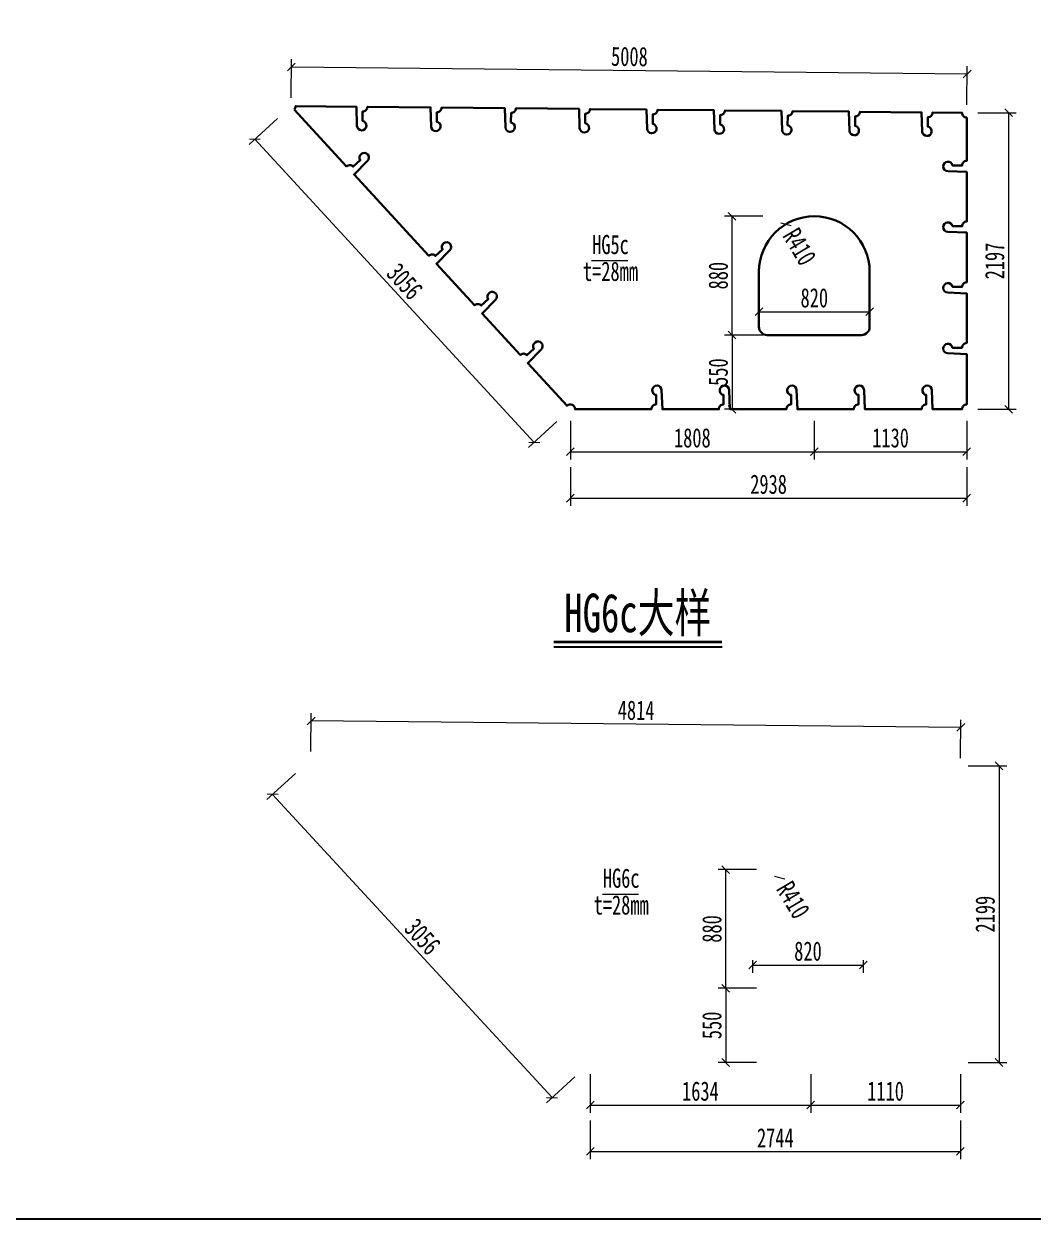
# Model space of a CAD drawing. Header units: millimetres. Extents: x -89049 to 410567, y -307459 to -100425.
# Drawn here: x 345002 to 352480, y -127671 to -118811 of the extents above; entities that cross this region are included whole.
import ezdxf
from ezdxf.enums import TextEntityAlignment as Align

# ---------------------------------------------------------------- set-up
doc = ezdxf.new("R2010")
doc.units = ezdxf.units.MM
doc.layers.get('Defpoints').update_dxf_attribs({"color": 8})
for name, color, linetype, lineweight in [('文字', 7, 'Continuous', 15), ('标注线及字体', 2, 'Continuous', 15), ('桥 构造粗实', 1, 'Continuous', 30), ('细实线', 4, 'Continuous', 15)]:
    doc.layers.add(name, color=color, linetype=linetype, lineweight=lineweight)
doc.styles.add('111', font='', dxfattribs={"width": 0.7})
doc.styles.add('BM_Dim', font='', dxfattribs={"width": 0.85})
doc.styles.get('111').set_extended_font_data('仿宋_GB2312')
doc.styles.get('BM_Dim').set_extended_font_data('仿宋_GB2312')
doc.dimstyles.new('200', dxfattribs={"dimscale": 0, "dimtxt": 2.5, "dimasz": 1, "dimexe": 1, "dimexo": 1, "dimgap": 0.6, "dimtad": 1, "dimdec": 0, "dimdsep": 46, "dimtxsty": '111', "dimblk": 'OBLIQUE', "dimcen": 0, "dimclrd": 4, "dimclre": 4, "dimclrt": 4, "dimadec": 1, "dimazin": 2, "dimtfac": 1, "dimtdec": 0, "dimtix": 1, "dimtmove": 2, "dimatfit": 3, "dimfxl": 4, "dimfxlon": 1, "dimtolj": 1, "dimlwd": -1, "dimlwe": -1, "dimarcsym": 0})

# ---------------------------------------------------------------- blocks, each defined once
blk = doc.blocks.new('_Oblique')
at = {"color": 0, "linetype": 'ByBlock', "lineweight": -2}
blk.add_line((-0.5, -0.5), (0.5, 0.5), dxfattribs=at)
blk = doc.blocks.new('*D1132')
at = {"layer": 'Defpoints', "color": 0, "transparency": 16777216}
for p in [(351991.9, -119181.5), (346981, -119420), (351988.9, -119471.7)]:
    blk.add_point(p, dxfattribs=at)
at = {"layer": '细实线', "color": 4, "transparency": 16777216}
for p, q in [((346981.6, -119358.2), (346984.6, -119072.5)), ((346984, -119129.7), (351991.9, -119181.5)), ((351989.6, -119410), (351992.5, -119124.3))]:
    blk.add_line(p, q, dxfattribs=at)
at = {"layer": '细实线', "color": 4, "transparency": 16777216, "xscale": 57.14285714285715, "yscale": 57.14285714285715, "zscale": 57.14285714285715}
for p, rotation in [((346984, -119129.7), 179.4077267657746), ((351991.9, -119181.5), 359.4077267657746)]:
    blk.add_blockref('_Oblique', p, dxfattribs=dict(at, rotation=rotation))
at = {"layer": '细实线', "color": 4, "transparency": 16777216, "insert": (349489, -119053.3), "char_height": 142.86, "attachment_point": 5, "rotation": 359.40773, "style": '111'}
blk.add_mtext('\\A1;5008', dxfattribs=at)
blk = doc.blocks.new('*D1133')
at = {"layer": 'Defpoints', "color": 0, "transparency": 16777216}
for p in [(346981, -119420), (349051.3, -121667.5), (348783.9, -121913.8)]:
    blk.add_point(p, dxfattribs=at)
at = {"layer": '细实线', "color": 4, "transparency": 16777216}
for p, q in [((346881.7, -119511.4), (346671.6, -119705)), ((346713.6, -119666.2), (348783.9, -121913.8)), ((348952, -121758.9), (348741.9, -121952.5))]:
    blk.add_line(p, q, dxfattribs=at)
at = {"layer": '细实线', "color": 4, "transparency": 16777216, "xscale": 57.14285714285715, "yscale": 57.14285714285715, "zscale": 57.14285714285715}
for p, rotation in [((346713.6, -119666.2), 132.6489191297673), ((348783.9, -121913.8), 312.6489191297673)]:
    blk.add_blockref('_Oblique', p, dxfattribs=dict(at, rotation=rotation))
at = {"layer": '细实线', "color": 4, "transparency": 16777216, "insert": (347824, -120720.7), "char_height": 142.86, "attachment_point": 5, "rotation": 312.64892, "style": '111'}
blk.add_mtext('\\A1;3056', dxfattribs=at)
blk = doc.blocks.new('*D1134')
at = {"layer": 'Defpoints', "color": 0, "transparency": 16777216}
for p in [(350859.1, -121117.5), (349051.3, -121667.5), (350859.1, -121982.8)]:
    blk.add_point(p, dxfattribs=at)
at = {"layer": '细实线', "color": 4, "transparency": 16777216}
for p, q in [((349051.3, -121754.2), (349051.3, -122039.9)), ((350859.1, -121754.2), (350859.1, -122039.9)), ((349051.3, -121982.8), (350859.1, -121982.8))]:
    blk.add_line(p, q, dxfattribs=at)
at = {"layer": '细实线', "color": 4, "transparency": 16777216, "xscale": 57.14285714285715, "yscale": 57.14285714285715, "zscale": 57.14285714285715, "rotation": 180}
blk.add_blockref('_Oblique', (349051.3, -121982.8), dxfattribs=at)
at = {"layer": '细实线', "color": 4, "transparency": 16777216, "xscale": 57.14285714285715, "yscale": 57.14285714285715, "zscale": 57.14285714285715}
blk.add_blockref('_Oblique', (350859.1, -121982.8), dxfattribs=at)
at = {"layer": '细实线', "color": 4, "transparency": 16777216, "insert": (349955.2, -121880.6), "char_height": 142.86, "attachment_point": 5, "style": '111'}
blk.add_mtext('\\A1;1808', dxfattribs=at)
blk = doc.blocks.new('*D1135')
at = {"layer": 'Defpoints', "color": 0, "transparency": 16777216}
for p in [(350859.1, -121117.5), (351988.9, -121667.5), (351988.9, -121982.8)]:
    blk.add_point(p, dxfattribs=at)
at = {"layer": '细实线', "color": 4, "transparency": 16777216}
for p, q in [((350859.1, -121754.2), (350859.1, -122039.9)), ((351988.9, -121754.2), (351988.9, -122039.9)), ((350859.1, -121982.8), (351988.9, -121982.8))]:
    blk.add_line(p, q, dxfattribs=at)
at = {"layer": '细实线', "color": 4, "transparency": 16777216, "xscale": 57.14285714285715, "yscale": 57.14285714285715, "zscale": 57.14285714285715, "rotation": 180}
blk.add_blockref('_Oblique', (350859.1, -121982.8), dxfattribs=at)
at = {"layer": '细实线', "color": 4, "transparency": 16777216, "xscale": 57.14285714285715, "yscale": 57.14285714285715, "zscale": 57.14285714285715}
blk.add_blockref('_Oblique', (351988.9, -121982.8), dxfattribs=at)
at = {"layer": '细实线', "color": 4, "transparency": 16777216, "insert": (351424, -121880.6), "char_height": 142.86, "attachment_point": 5, "style": '111'}
blk.add_mtext('\\A1;1130', dxfattribs=at)
blk = doc.blocks.new('*D1136')
at = {"layer": 'Defpoints', "color": 0, "transparency": 16777216}
for p in [(351988.9, -119470.1), (351988.9, -121667.5), (352298.4, -121667.5)]:
    blk.add_point(p, dxfattribs=at)
at = {"layer": '细实线', "color": 4, "transparency": 16777216}
for p, q in [((352069.8, -119470.1), (352355.5, -119470.1)), ((352298.4, -119470.1), (352298.4, -121667.5)), ((352069.8, -121667.5), (352355.5, -121667.5))]:
    blk.add_line(p, q, dxfattribs=at)
at = {"layer": '细实线', "color": 4, "transparency": 16777216, "xscale": 57.14285714285715, "yscale": 57.14285714285715, "zscale": 57.14285714285715}
for p, rotation in [((352298.4, -119470.1), 90), ((352298.4, -121667.5), 270)]:
    blk.add_blockref('_Oblique', p, dxfattribs=dict(at, rotation=rotation))
at = {"layer": '细实线', "color": 4, "transparency": 16777216, "insert": (352196.1, -120568.8), "char_height": 142.86, "attachment_point": 5, "rotation": 90, "style": '111'}
blk.add_mtext('\\A1;2197', dxfattribs=at)
blk = doc.blocks.new('*D1137')
at = {"layer": 'Defpoints', "color": 0, "transparency": 16777216}
for p in [(349051.3, -121667.5), (351988.9, -121667.5), (351988.9, -122326.8)]:
    blk.add_point(p, dxfattribs=at)
at = {"layer": '细实线', "color": 4, "transparency": 16777216}
for p, q in [((349051.3, -122098.2), (349051.3, -122383.9)), ((351988.9, -122098.2), (351988.9, -122383.9)), ((349051.3, -122326.8), (351988.9, -122326.8))]:
    blk.add_line(p, q, dxfattribs=at)
at = {"layer": '细实线', "color": 4, "transparency": 16777216, "xscale": 57.14285714285715, "yscale": 57.14285714285715, "zscale": 57.14285714285715, "rotation": 180}
blk.add_blockref('_Oblique', (349051.3, -122326.8), dxfattribs=at)
at = {"layer": '细实线', "color": 4, "transparency": 16777216, "xscale": 57.14285714285715, "yscale": 57.14285714285715, "zscale": 57.14285714285715}
blk.add_blockref('_Oblique', (351988.9, -122326.8), dxfattribs=at)
at = {"layer": '细实线', "color": 4, "transparency": 16777216, "insert": (350520.1, -122224.5), "char_height": 142.86, "attachment_point": 5, "style": '111'}
blk.add_mtext('\\A1;2938', dxfattribs=at)
blk = doc.blocks.new('*D1138')
at = {"layer": 'Defpoints', "color": 0, "transparency": 16777216}
for p in [(350859.1, -121117.5), (350250, -121667.5), (350859.1, -121667.5)]:
    blk.add_point(p, dxfattribs=at)
at = {"layer": '细实线', "color": 4, "transparency": 16777216}
for p, q in [((350478.5, -121117.5), (350192.8, -121117.5)), ((350250, -121117.5), (350250, -121667.5)), ((350478.5, -121667.5), (350192.8, -121667.5))]:
    blk.add_line(p, q, dxfattribs=at)
at = {"layer": '细实线', "color": 4, "transparency": 16777216, "xscale": 57.14285714285715, "yscale": 57.14285714285715, "zscale": 57.14285714285715}
for p, rotation in [((350250, -121117.5), 90), ((350250, -121667.5), 270)]:
    blk.add_blockref('_Oblique', p, dxfattribs=dict(at, rotation=rotation))
at = {"layer": '细实线', "color": 4, "transparency": 16777216, "insert": (350147.7, -121392.5), "char_height": 142.86, "attachment_point": 5, "rotation": 90, "style": '111'}
blk.add_mtext('\\A1;550', dxfattribs=at)
blk = doc.blocks.new('*D1139')
at = {"layer": 'Defpoints', "color": 0, "transparency": 16777216}
for p in [(350250, -120237.5), (350859.1, -120237.5), (350859.1, -121117.5)]:
    blk.add_point(p, dxfattribs=at)
at = {"layer": '细实线', "color": 4, "transparency": 16777216}
for p, q in [((350478.5, -120237.5), (350192.8, -120237.5)), ((350250, -121117.5), (350250, -120237.5)), ((350478.5, -121117.5), (350192.8, -121117.5))]:
    blk.add_line(p, q, dxfattribs=at)
at = {"layer": '细实线', "color": 4, "transparency": 16777216, "xscale": 57.14285714285715, "yscale": 57.14285714285715, "zscale": 57.14285714285715}
for p, rotation in [((350250, -120237.5), 90), ((350250, -121117.5), 270)]:
    blk.add_blockref('_Oblique', p, dxfattribs=dict(at, rotation=rotation))
at = {"layer": '细实线', "color": 4, "transparency": 16777216, "insert": (350147.7, -120677.5), "char_height": 142.86, "attachment_point": 5, "rotation": 90, "style": '111'}
blk.add_mtext('\\A1;880', dxfattribs=at)
blk = doc.blocks.new('*D1140')
at = {"layer": 'Defpoints', "color": 0, "transparency": 16777216}
for p in [(350449.1, -120852.5), (351269.1, -120852.5), (351269.1, -120944.8)]:
    blk.add_point(p, dxfattribs=at)
at = {"layer": '细实线', "color": 4, "transparency": 16777216}
for p, q in [((350449.1, -120909.7), (350449.1, -121002)), ((351269.1, -120909.7), (351269.1, -121002)), ((350449.1, -120944.8), (351269.1, -120944.8))]:
    blk.add_line(p, q, dxfattribs=at)
at = {"layer": '细实线', "color": 4, "transparency": 16777216, "xscale": 57.14285714285715, "yscale": 57.14285714285715, "zscale": 57.14285714285715, "rotation": 180}
blk.add_blockref('_Oblique', (350449.1, -120944.8), dxfattribs=at)
at = {"layer": '细实线', "color": 4, "transparency": 16777216, "xscale": 57.14285714285715, "yscale": 57.14285714285715, "zscale": 57.14285714285715}
blk.add_blockref('_Oblique', (351269.1, -120944.8), dxfattribs=at)
at = {"layer": '细实线', "color": 4, "transparency": 16777216, "insert": (350859.1, -120842.6), "char_height": 142.86, "attachment_point": 5, "style": '111'}
blk.add_mtext('\\A1;820', dxfattribs=at)
blk = doc.blocks.new('*D1141')
at = {"layer": 'Defpoints', "color": 0, "transparency": 16777216}
for p in [(350649.5, -120295.1), (350859.1, -120647.5)]:
    blk.add_point(p, dxfattribs=at)
at = {"layer": '细实线', "color": 4, "transparency": 16777216}
blk.add_line((350649.5, -120295.1), (350649.5, -120295.1), dxfattribs=at)
at = {"layer": '细实线', "color": 4, "transparency": 16777216, "xscale": 57.14285714285715, "yscale": 57.14285714285715, "zscale": 57.14285714285715, "rotation": 300.7369121424163}
blk.add_blockref('_Oblique', (350649.5, -120295.1), dxfattribs=at)
at = {"layer": '细实线', "color": 4, "transparency": 16777216, "insert": (350749.2, -120462.8), "char_height": 142.86, "attachment_point": 5, "rotation": 300.73691, "style": '111'}
blk.add_mtext('\\A1;R410', dxfattribs=at)
blk = doc.blocks.new('*D1953')
at = {"layer": 'Defpoints', "color": 0, "transparency": 16777216}
for p in [(347130.8, -123977.9), (347128, -124262.9), (351941.9, -124311.1)]:
    blk.add_point(p, dxfattribs=at)
at = {"layer": '细实线', "color": 4, "transparency": 16777216}
for p, q in [((347128.6, -124205.7), (347131.4, -123920.8)), ((351944.7, -124026.1), (347130.8, -123977.9)), ((351942.4, -124253.9), (351945.3, -123969))]:
    blk.add_line(p, q, dxfattribs=at)
at = {"layer": '细实线', "color": 4, "transparency": 16777216, "xscale": 57.14285714285715, "yscale": 57.14285714285715, "zscale": 57.14285714285715}
for p, rotation in [((347130.8, -123977.9), 179.4262908393012), ((351944.7, -124026.1), 359.4262908393011)]:
    blk.add_blockref('_Oblique', p, dxfattribs=dict(at, rotation=rotation))
at = {"layer": '细实线', "color": 4, "transparency": 16777216, "insert": (349538.8, -123899.8), "char_height": 142.86, "attachment_point": 5, "rotation": 359.42629, "style": '111'}
blk.add_mtext('\\A1;4814', dxfattribs=at)
blk = doc.blocks.new('*D1981')
at = {"layer": 'Defpoints', "color": 0, "transparency": 16777216}
for p in [(350832, -125960.4), (349198.3, -126510.4), (350832, -126825.7)]:
    blk.add_point(p, dxfattribs=at)
at = {"layer": '细实线', "color": 4, "transparency": 16777216}
for p, q in [((349198.3, -126597.1), (349198.3, -126882.8)), ((350832, -126597.1), (350832, -126882.8)), ((349198.3, -126825.7), (350832, -126825.7))]:
    blk.add_line(p, q, dxfattribs=at)
at = {"layer": '细实线', "color": 4, "transparency": 16777216, "xscale": 57.14285714285715, "yscale": 57.14285714285715, "zscale": 57.14285714285715, "rotation": 180}
blk.add_blockref('_Oblique', (349198.3, -126825.7), dxfattribs=at)
at = {"layer": '细实线', "color": 4, "transparency": 16777216, "xscale": 57.14285714285715, "yscale": 57.14285714285715, "zscale": 57.14285714285715}
blk.add_blockref('_Oblique', (350832, -126825.7), dxfattribs=at)
at = {"layer": '细实线', "color": 4, "transparency": 16777216, "insert": (350015.1, -126723.4), "char_height": 142.86, "attachment_point": 5, "style": '111'}
blk.add_mtext('\\A1;1634', dxfattribs=at)
blk = doc.blocks.new('*D1982')
at = {"layer": 'Defpoints', "color": 0, "transparency": 16777216}
for p in [(350832, -125960.4), (351941.9, -126510.4), (351941.9, -126825.7)]:
    blk.add_point(p, dxfattribs=at)
at = {"layer": '细实线', "color": 4, "transparency": 16777216}
for p, q in [((350832, -126597.1), (350832, -126882.8)), ((351941.9, -126597.1), (351941.9, -126882.8)), ((350832, -126825.7), (351941.9, -126825.7))]:
    blk.add_line(p, q, dxfattribs=at)
at = {"layer": '细实线', "color": 4, "transparency": 16777216, "xscale": 57.14285714285715, "yscale": 57.14285714285715, "zscale": 57.14285714285715, "rotation": 180}
blk.add_blockref('_Oblique', (350832, -126825.7), dxfattribs=at)
at = {"layer": '细实线', "color": 4, "transparency": 16777216, "xscale": 57.14285714285715, "yscale": 57.14285714285715, "zscale": 57.14285714285715}
blk.add_blockref('_Oblique', (351941.9, -126825.7), dxfattribs=at)
at = {"layer": '细实线', "color": 4, "transparency": 16777216, "insert": (351386.9, -126723.4), "char_height": 142.86, "attachment_point": 5, "style": '111'}
blk.add_mtext('\\A1;1110', dxfattribs=at)
blk = doc.blocks.new('*D1983')
at = {"layer": 'Defpoints', "color": 0, "transparency": 16777216}
for p in [(351941.9, -124311.1), (351941.9, -126510.4), (352227.5, -126510.4)]:
    blk.add_point(p, dxfattribs=at)
at = {"layer": '细实线', "color": 4, "transparency": 16777216}
for p, q in [((351999, -124311.1), (352284.7, -124311.1)), ((352227.5, -124311.1), (352227.5, -126510.4)), ((351999, -126510.4), (352284.7, -126510.4))]:
    blk.add_line(p, q, dxfattribs=at)
at = {"layer": '细实线', "color": 4, "transparency": 16777216, "xscale": 57.14285714285715, "yscale": 57.14285714285715, "zscale": 57.14285714285715}
for p, rotation in [((352227.5, -124311.1), 90), ((352227.5, -126510.4), 270)]:
    blk.add_blockref('_Oblique', p, dxfattribs=dict(at, rotation=rotation))
at = {"layer": '细实线', "color": 4, "transparency": 16777216, "insert": (352125.3, -125410.7), "char_height": 142.86, "attachment_point": 5, "rotation": 90, "style": '111'}
blk.add_mtext('\\A1;2199', dxfattribs=at)
blk = doc.blocks.new('*D1984')
at = {"layer": 'Defpoints', "color": 0, "transparency": 16777216}
for p in [(349198.3, -126510.4), (351941.9, -126510.4), (351941.9, -127169.7)]:
    blk.add_point(p, dxfattribs=at)
at = {"layer": '细实线', "color": 4, "transparency": 16777216}
for p, q in [((349198.3, -126941.1), (349198.3, -127226.8)), ((351941.9, -126941.1), (351941.9, -127226.8)), ((349198.3, -127169.7), (351941.9, -127169.7))]:
    blk.add_line(p, q, dxfattribs=at)
at = {"layer": '细实线', "color": 4, "transparency": 16777216, "xscale": 57.14285714285715, "yscale": 57.14285714285715, "zscale": 57.14285714285715, "rotation": 180}
blk.add_blockref('_Oblique', (349198.3, -127169.7), dxfattribs=at)
at = {"layer": '细实线', "color": 4, "transparency": 16777216, "xscale": 57.14285714285715, "yscale": 57.14285714285715, "zscale": 57.14285714285715}
blk.add_blockref('_Oblique', (351941.9, -127169.7), dxfattribs=at)
at = {"layer": '细实线', "color": 4, "transparency": 16777216, "insert": (350570.1, -127069), "char_height": 142.86, "attachment_point": 5, "style": '111'}
blk.add_mtext('\\A1;2744', dxfattribs=at)
blk = doc.blocks.new('*D1985')
at = {"layer": 'Defpoints', "color": 0, "transparency": 16777216}
for p in [(347128, -124262.9), (349198.3, -126510.4), (348915.8, -126770.6)]:
    blk.add_point(p, dxfattribs=at)
at = {"layer": '细实线', "color": 4, "transparency": 16777216}
for p, q in [((347013.6, -124368.2), (346803.5, -124561.8)), ((346845.5, -124523.1), (348915.8, -126770.6)), ((349083.9, -126615.8), (348873.7, -126809.3))]:
    blk.add_line(p, q, dxfattribs=at)
at = {"layer": '细实线', "color": 4, "transparency": 16777216, "xscale": 57.14285714285715, "yscale": 57.14285714285715, "zscale": 57.14285714285715}
for p, rotation in [((346845.5, -124523.1), 132.6489191297718), ((348915.8, -126770.6), 312.6489191297718)]:
    blk.add_blockref('_Oblique', p, dxfattribs=dict(at, rotation=rotation))
at = {"layer": '细实线', "color": 4, "transparency": 16777216, "insert": (347955.8, -125577.6), "char_height": 142.86, "attachment_point": 5, "rotation": 312.64892, "style": '111'}
blk.add_mtext('\\A1;3056', dxfattribs=at)
blk = doc.blocks.new('*D1986')
at = {"layer": 'Defpoints', "color": 0, "transparency": 16777216}
for p in [(350812, -125960.4), (350202.9, -126510.4), (350812, -126510.4)]:
    blk.add_point(p, dxfattribs=at)
at = {"layer": '细实线', "color": 4, "transparency": 16777216}
for p, q in [((350431.5, -125960.4), (350145.7, -125960.4)), ((350202.9, -125960.4), (350202.9, -126510.4)), ((350431.5, -126510.4), (350145.7, -126510.4))]:
    blk.add_line(p, q, dxfattribs=at)
at = {"layer": '细实线', "color": 4, "transparency": 16777216, "xscale": 57.14285714285715, "yscale": 57.14285714285715, "zscale": 57.14285714285715}
for p, rotation in [((350202.9, -125960.4), 90), ((350202.9, -126510.4), 270)]:
    blk.add_blockref('_Oblique', p, dxfattribs=dict(at, rotation=rotation))
at = {"layer": '细实线', "color": 4, "transparency": 16777216, "insert": (350100.6, -126235.4), "char_height": 142.86, "attachment_point": 5, "rotation": 90, "style": '111'}
blk.add_mtext('\\A1;550', dxfattribs=at)
blk = doc.blocks.new('*D1987')
at = {"layer": 'Defpoints', "color": 0, "transparency": 16777216}
for p in [(350202.9, -125080.4), (350812, -125080.4), (350812, -125960.4)]:
    blk.add_point(p, dxfattribs=at)
at = {"layer": '细实线', "color": 4, "transparency": 16777216}
for p, q in [((350431.5, -125080.4), (350145.7, -125080.4)), ((350202.9, -125960.4), (350202.9, -125080.4)), ((350431.5, -125960.4), (350145.7, -125960.4))]:
    blk.add_line(p, q, dxfattribs=at)
at = {"layer": '细实线', "color": 4, "transparency": 16777216, "xscale": 57.14285714285715, "yscale": 57.14285714285715, "zscale": 57.14285714285715}
for p, rotation in [((350202.9, -125080.4), 90), ((350202.9, -125960.4), 270)]:
    blk.add_blockref('_Oblique', p, dxfattribs=dict(at, rotation=rotation))
at = {"layer": '细实线', "color": 4, "transparency": 16777216, "insert": (350100.6, -125520.4), "char_height": 142.86, "attachment_point": 5, "rotation": 90, "style": '111'}
blk.add_mtext('\\A1;880', dxfattribs=at)
blk = doc.blocks.new('*D1988')
at = {"layer": 'Defpoints', "color": 0, "transparency": 16777216}
for p in [(350402, -125695.4), (351222, -125695.4), (351222, -125787.7)]:
    blk.add_point(p, dxfattribs=at)
at = {"layer": '细实线', "color": 4, "transparency": 16777216}
for p, q in [((350402, -125752.5), (350402, -125844.9)), ((350402, -125787.7), (351222, -125787.7)), ((351222, -125752.5), (351222, -125844.9))]:
    blk.add_line(p, q, dxfattribs=at)
at = {"layer": '细实线', "color": 4, "transparency": 16777216, "xscale": 57.14285714285715, "yscale": 57.14285714285715, "zscale": 57.14285714285715, "rotation": 180}
blk.add_blockref('_Oblique', (350402, -125787.7), dxfattribs=at)
at = {"layer": '细实线', "color": 4, "transparency": 16777216, "xscale": 57.14285714285715, "yscale": 57.14285714285715, "zscale": 57.14285714285715}
blk.add_blockref('_Oblique', (351222, -125787.7), dxfattribs=at)
at = {"layer": '细实线', "color": 4, "transparency": 16777216, "insert": (350812, -125685.5), "char_height": 142.86, "attachment_point": 5, "style": '111'}
blk.add_mtext('\\A1;820', dxfattribs=at)
blk = doc.blocks.new('*D1989')
at = {"layer": 'Defpoints', "color": 0, "transparency": 16777216}
for p in [(350602.5, -125138), (350812, -125490.4)]:
    blk.add_point(p, dxfattribs=at)
at = {"layer": '细实线', "color": 4, "transparency": 16777216}
blk.add_line((350602.5, -125138), (350602.5, -125138), dxfattribs=at)
at = {"layer": '细实线', "color": 4, "transparency": 16777216, "xscale": 57.14285714285715, "yscale": 57.14285714285715, "zscale": 57.14285714285715, "rotation": 300.7369121424163}
blk.add_blockref('_Oblique', (350602.5, -125138), dxfattribs=at)
at = {"layer": '细实线', "color": 4, "transparency": 16777216, "insert": (350702.1, -125305.6), "char_height": 142.86, "attachment_point": 5, "rotation": 300.73691, "style": '111'}
blk.add_mtext('\\A1;R410', dxfattribs=at)

msp = doc.modelspace()

# ---------------------------------------------------------------- linework, layer by layer
at = {"color": 4}
msp.add_line((348928.4, -123427.9), (350176.2, -123427.9), dxfattribs=at)
at = {"color": 6, "const_width": 20.6}
msp.add_lwpolyline([(348928.4, -123393.6), (350176.2, -123393.6)], dxfattribs=at)
at = {"layer": 'Defpoints'}
msp.add_lwpolyline([(344566.6, -113054.1), (366566.6, -113054.1), (366566.6, -127671.3), (344566.6, -127671.3)], close=True, dxfattribs=at)
at = {"layer": '桥 构造粗实', "elevation": 0}
for points in [[(347004.7, -119445.7, 0.206987), (347016, -119420.3), (347465.5, -119424.8), (347470.1, -119566.4, 2.089221), (347511.5, -119530.8), (347512.2, -119460.3, 0.414214), (347547.5, -119425.6), (348015.5, -119430.3), (348020.1, -119571.9, 2.089221), (348061.5, -119536.3), (348062.2, -119465.8, 0.414214), (348097.5, -119431.1), (348565.5, -119435.8), (348570.1, -119577.4, 2.089221), (348611.5, -119541.8), (348612.2, -119471.3, 0.414214), (348647.5, -119436.7), (349115.5, -119441.3), (349120.1, -119582.9, 2.089221), (349161.5, -119547.3), (349162.2, -119476.8, 0.414214), (349197.5, -119442.2), (349615.5, -119446.3), (349620.1, -119587.9, 2.089221), (349661.5, -119552.3), (349662.2, -119481.8, 0.414214), (349697.5, -119447.2), (350115.5, -119451.4), (350120.1, -119592.9, 2.089221), (350161.5, -119557.3), (350162.2, -119486.8, 0.414214), (350197.5, -119452.2), (350615.5, -119456.4), (350620.1, -119597.9, 2.089221), (350661.5, -119562.3), (350662.2, -119491.8, 0.414214), (350697.5, -119457.2), (351115.5, -119461.4), (351120.1, -119602.9, 2.089221), (351161.5, -119567.3), (351162.2, -119496.8, 0.414214), (351197.5, -119462.2), (351653.9, -119466.8), (351658.5, -119608.3, 2.089221), (351699.8, -119572.7), (351700.5, -119502.2, 0.414214), (351735.9, -119467.6), (351953.9, -119469.8, 0.417149), (351988.9, -119505.1), (351988.9, -119826.5, 0.414214), (351953.9, -119861.5), (351883.4, -119861.5, 2.089221), (351847.5, -119902.5), (351988.9, -119908.5), (351988.9, -120276.5, 0.414214), (351953.9, -120311.5), (351883.4, -120311.5, 2.089221), (351847.5, -120352.5), (351988.9, -120358.5), (351988.9, -120726.5, 0.414214), (351953.9, -120761.5), (351883.4, -120761.5, 2.089221), (351847.5, -120802.5), (351988.9, -120808.5), (351988.9, -121176.5, 0.414214), (351953.9, -121211.5), (351883.4, -121211.5, 2.089221), (351847.5, -121252.5), (351988.9, -121258.5), (351988.9, -121632.5, 0.414214), (351953.9, -121667.5), (351735.9, -121667.5), (351729.9, -121526, 2.089221), (351688.9, -121562), (351688.9, -121632.5, 0.414214), (351653.9, -121667.5), (351233.7, -121667.5), (351227.7, -121526, 2.089221), (351186.7, -121562), (351186.7, -121632.5, 0.414214), (351151.7, -121667.5), (350733.7, -121667.5), (350727.7, -121526, 2.089221), (350686.7, -121562), (350686.7, -121632.5, 0.414214), (350651.7, -121667.5), (350233.7, -121667.5), (350227.7, -121526, 2.089221), (350186.7, -121562), (350186.7, -121632.5, 0.414214), (350151.7, -121667.5), (349733.7, -121667.5), (349727.7, -121526, 2.089221), (349686.7, -121562), (349686.7, -121632.5, 0.414214), (349651.7, -121667.5), (349086.3, -121667.5, 0.653441), (349027.6, -121641.8), (348735.9, -121325.2), (348835.9, -121224.9, 2.089221), (348781.7, -121219.1), (348729.8, -121266.9, 0.414214), (348680.4, -121264.9), (348397.2, -120957.4), (348497.2, -120857.1, 2.089221), (348442.9, -120851.4), (348391.1, -120899.1, 0.414214), (348341.6, -120897.1), (348058.4, -120589.7), (348158.4, -120489.4, 2.089221), (348104.2, -120483.6), (348052.3, -120531.4, 0.414214), (348002.9, -120529.3), (347448.7, -119927.7), (347548.6, -119827.4, 2.089221), (347494.4, -119821.6), (347442.6, -119869.4, 0.414214), (347393.1, -119867.4)], [(350449.1, -120647.5), (350449.1, -121057.5, 0.414214), (350509.1, -121117.5), (351209.1, -121117.5, 0.414214), (351269.1, -121057.5), (351269.1, -120647.5, 1)]]:
    msp.add_lwpolyline(points, format="xyb", close=True, dxfattribs=at)
at = {"layer": '细实线'}
for p, q in [((349209, -120564), (349477.7, -120564)), ((349288.4, -125261.3), (349557.1, -125261.3))]:
    msp.add_line(p, q, dxfattribs=at)

# ---------------------------------------------------------------- texts
at = {"layer": '文字', "style": 'BM_Dim', "width": 0.7}
for s, p in [('HG5c', (349348.5, -120560.9)), ('t=28mm', (349348.5, -120759.3)), ('HG6c', (349427.9, -125258.2)), ('t=28mm', (349427.9, -125456.6))]:
    msp.add_text(s, height=142.86, dxfattribs=at).set_placement(p, align=Align.BOTTOM_CENTER)
at = {"layer": '标注线及字体', "style": '111', "width": 0.7}
msp.add_text('HG6c大样', height=285.71, dxfattribs=at).set_placement((349551.2, -123171.4), align=Align.MIDDLE)

# ---------------------------------------------------------------- dimensions: what is measured, and where the dimension line sits
at = {"layer": '细实线'}
for p1, p2, distance, picture, middle in [((346981, -119420), (351988.9, -119471.7), 290.3, '*D1132', (349489, -119053.3)), ((346981, -119420), (349051.3, -121667.5), -363.5, '*D1133', (347824, -120720.7)), ((351941.9, -124311.1), (347128, -124262.9), -285, '*D1953', (349538.8, -123899.8)), ((347128, -124262.9), (349198.3, -126510.4), -384.1, '*D1985', (347955.8, -125577.6))]:
    dim = msp.add_aligned_dim(p1=p1, p2=p2, distance=distance, dimstyle='200', override={"dimscale": 57.142857, "dimblk": 'Oblique'}, dxfattribs=at)
    dim.commit()
    dim.dimension.update_dxf_attribs({"geometry": picture, "text_midpoint": middle})
for base, p1, p2, picture, middle in [((352298.4, -121667.5), (351988.9, -119470.1), (351988.9, -121667.5), '*D1136', (352196.1, -120568.8)), ((350250, -120237.5), (350859.1, -121117.5), (350859.1, -120237.5), '*D1139', (350147.7, -120677.5)), ((350250, -121667.5), (350859.1, -121117.5), (350859.1, -121667.5), '*D1138', (350147.7, -121392.5)), ((352227.5, -126510.4), (351941.9, -124311.1), (351941.9, -126510.4), '*D1983', (352125.3, -125410.7)), ((350202.9, -125080.4), (350812, -125960.4), (350812, -125080.4), '*D1987', (350100.6, -125520.4)), ((350202.9, -126510.4), (350812, -125960.4), (350812, -126510.4), '*D1986', (350100.6, -126235.4))]:
    dim = msp.add_linear_dim(base=base, p1=p1, p2=p2, angle=90, dimstyle='200', override={"dimscale": 57.142857, "dimblk": 'Oblique'}, dxfattribs=at)
    dim.commit()
    dim.dimension.update_dxf_attribs({"geometry": picture, "text_midpoint": middle})
for center, mpoint, picture, middle in [((350859.1, -120647.5), (350649.5, -120295.1), '*D1141', (350749.2, -120462.8)), ((350812, -125490.4), (350602.5, -125138), '*D1989', (350702.1, -125305.6))]:
    dim = msp.add_radius_dim(center=center, mpoint=mpoint, dimstyle='200', override={"dimscale": 57.142857, "dimblk": 'Oblique'}, dxfattribs=at)
    dim.commit()
    dim.dimension.update_dxf_attribs({"geometry": picture, "text_midpoint": middle, "dimtype": 164})
for base, p1, p2, picture, middle in [((351269.1, -120944.8), (350449.1, -120852.5), (351269.1, -120852.5), '*D1140', (350859.1, -120842.6)), ((350859.1, -121982.8), (349051.3, -121667.5), (350859.1, -121117.5), '*D1134', (349955.2, -121880.6)), ((351988.9, -121982.8), (350859.1, -121117.5), (351988.9, -121667.5), '*D1135', (351424, -121880.6)), ((351988.9, -122326.8), (349051.3, -121667.5), (351988.9, -121667.5), '*D1137', (350520.1, -122224.5)), ((351222, -125787.7), (350402, -125695.4), (351222, -125695.4), '*D1988', (350812, -125685.5)), ((350832, -126825.7), (349198.3, -126510.4), (350832, -125960.4), '*D1981', (350015.1, -126723.4)), ((351941.9, -126825.7), (350832, -125960.4), (351941.9, -126510.4), '*D1982', (351386.9, -126723.4)), ((351941.9, -127169.7), (349198.3, -126510.4), (351941.9, -126510.4), '*D1984', (350570.1, -127069))]:
    dim = msp.add_linear_dim(base=base, p1=p1, p2=p2, dimstyle='200', override={"dimscale": 57.142857, "dimblk": 'Oblique'}, dxfattribs=at)
    dim.commit()
    dim.dimension.update_dxf_attribs({"geometry": picture, "text_midpoint": middle})

doc.saveas('drawing.dxf')
